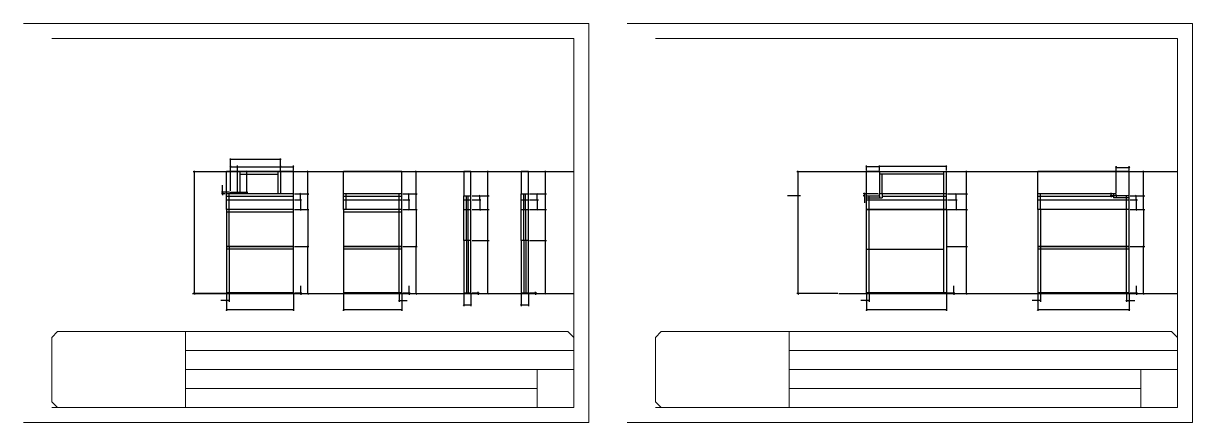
# Model space of a CAD drawing. Header units: metres. Extents: x 2743 to 8983, y 3809 to 4859.
# Drawn here: x 5913 to 8983, y 3809 to 4859 of the extents above; entities that cross this region are included whole.
import ezdxf

# ---------------------------------------------------------------- set-up
doc = ezdxf.new("R2010")
doc.units = ezdxf.units.M
for name, color, linetype in [('COTA', 7, 'Continuous'), ('NIVEL 2° PAV.', 7, 'Continuous'), ('Nível', 7, 'Continuous'), ('Painéis', 7, 'Continuous'), ('SARR_2.2x7', 7, 'Continuous'), ('SARR_EDITAR', 7, 'Continuous'), ('SARRAFO DE PRESSAO', 7, 'Continuous')]:
    doc.layers.add(name, color=color, linetype=linetype)

msp = doc.modelspace()

# ---------------------------------------------------------------- linework, layer by layer
at = {"layer": 'COTA', "color": 0, "lineweight": 25}
for p, q in [((6458.2, 4502), (6455.2, 4499)), ((6458.2, 4483), (6455.2, 4480)), ((6473.2, 4480), (6476.2, 4483)), ((6476.2, 4483), (6473.2, 4480)), ((6586.2, 4499), (6589.2, 4502)), ((6586.2, 4480), (6589.2, 4483)), ((6589.2, 4483), (6586.2, 4480)), ((6620.2, 4480), (6623.2, 4483)), ((8127.7, 4483.4), (8124.7, 4480.4)), ((8161.7, 4483.4), (8158.7, 4480.4)), ((8158.7, 4480.4), (8161.7, 4483.4)), ((8334.7, 4480.4), (8337.7, 4483.4)), ((6500.8, 4467.3), (6497.8, 4470.3)), ((6661, 4467.3), (6658, 4470.3)), ((6945.4, 4467.3), (6942.4, 4470.3)), ((7134, 4467.3), (7131, 4470.3)), ((7284.8, 4467.3), (7281.8, 4470.3)), ((8390.5, 4467.3), (8387.5, 4470.3)), ((8855.4, 4467.3), (8852.4, 4470.3)), ((6434.1, 4416.3), (6437.1, 4413.3)), ((6437.1, 4408.3), (6434.1, 4411.3)), ((6497.8, 4416.3), (6500.8, 4413.3)), ((6658, 4411.3), (6661, 4408.3)), ((6942.4, 4411.3), (6945.4, 4408.3)), ((7131, 4406.3), (7134, 4403.3)), ((7281.8, 4411.3), (7284.8, 4408.3)), ((8387.5, 4411.3), (8390.5, 4408.3)), ((8852.4, 4406.3), (8855.4, 4403.3)), ((6661, 4367.3), (6658, 4370.3)), ((6945.4, 4367.3), (6942.4, 4370.3)), ((7134, 4367.3), (7131, 4370.3)), ((7284.8, 4367.3), (7281.8, 4370.3)), ((8390.5, 4367.3), (8387.5, 4370.3)), ((8855.4, 4367.3), (8852.4, 4370.3)), ((6661, 4270.3), (6658, 4273.3)), ((6658, 4273.3), (6661, 4270.3)), ((6945.4, 4270.3), (6942.4, 4273.3)), ((6942.4, 4273.3), (6945.4, 4270.3)), ((7134, 4286.3), (7131, 4289.3)), ((7131, 4289.3), (7134, 4286.3)), ((7284.8, 4286.3), (7281.8, 4289.3)), ((7281.8, 4289.3), (7284.8, 4286.3)), ((8390.5, 4270.3), (8387.5, 4273.3)), ((8387.5, 4273.3), (8390.5, 4270.3)), ((8855.4, 4270.3), (8852.4, 4273.3)), ((8852.4, 4273.3), (8855.4, 4270.3)), ((6639.4, 4151.3), (6642.4, 4148.3)), ((6642.4, 4146.3), (6639.4, 4149.3)), ((6658, 4149.3), (6661, 4146.3)), ((6923.8, 4151.3), (6926.8, 4148.3)), ((6926.8, 4146.3), (6923.8, 4149.3)), ((6942.4, 4149.3), (6945.4, 4146.3)), ((7105.2, 4151.3), (7108.2, 4148.3)), ((7108.2, 4146.3), (7105.2, 4149.3)), ((7131, 4149.3), (7134, 4146.3)), ((7256, 4151.3), (7259, 4148.3)), ((7259, 4146.3), (7256, 4149.3)), ((7281.8, 4149.3), (7284.8, 4146.3)), ((8353.9, 4151.3), (8356.9, 4148.3)), ((8356.9, 4146.3), (8353.9, 4149.3)), ((8387.5, 4149.3), (8390.5, 4146.3)), ((8833.8, 4151.3), (8836.8, 4148.3)), ((8836.8, 4146.3), (8833.8, 4149.3)), ((8852.4, 4149.3), (8855.4, 4146.3)), ((6447.2, 4130.8), (6444.2, 4127.8)), ((6451.2, 4127.8), (6454.2, 4130.8)), ((6900.6, 4130.8), (6897.6, 4127.8)), ((6904.6, 4127.8), (6907.6, 4130.8)), ((7070.3, 4119.4), (7067.3, 4116.4)), ((7086.3, 4116.4), (7089.3, 4119.4)), ((7221.1, 4119.4), (7218.1, 4116.4)), ((7237.1, 4116.4), (7240.1, 4119.4)), ((8127.7, 4130.8), (8124.7, 4127.8)), ((8131.7, 4127.8), (8134.7, 4130.8)), ((8577.6, 4130.8), (8574.6, 4127.8)), ((8581.6, 4127.8), (8584.6, 4130.8)), ((8810.6, 4130.8), (8807.6, 4127.8)), ((8814.6, 4127.8), (8817.6, 4130.8)), ((6447.2, 4106.7), (6444.2, 4103.7)), ((6620.2, 4103.7), (6623.2, 4106.7)), ((6754.6, 4106.7), (6751.6, 4103.7)), ((6904.6, 4103.7), (6907.6, 4106.7)), ((8127.7, 4106.7), (8124.7, 4103.7)), ((8334.7, 4103.7), (8337.7, 4106.7)), ((8577.6, 4106.7), (8574.6, 4103.7)), ((8814.6, 4103.7), (8817.6, 4106.7))]:
    msp.add_line(p, q, dxfattribs=at)
at = {"layer": 'COTA', "color": 4, "lineweight": 25}
for p, q in [((6456.7, 4471.8), (6456.7, 4503.5)), ((6587.7, 4500.5), (6456.7, 4500.5)), ((6456.7, 4417.8), (6456.7, 4484.5)), ((6474.7, 4471.8), (6474.7, 4484.5)), ((6474.7, 4471.8), (6474.7, 4484.5)), ((6587.7, 4471.8), (6587.7, 4503.5)), ((6587.7, 4471.8), (6587.7, 4484.5)), ((6587.7, 4471.8), (6587.7, 4484.5)), ((6621.7, 4471.8), (6621.7, 4484.5)), ((8126.2, 4471.8), (8126.2, 4484.9)), ((8160.2, 4471.8), (8160.2, 4484.9)), ((8160.2, 4471.8), (8160.2, 4484.9)), ((8336.2, 4471.8), (8336.2, 4484.9)), ((6456.7, 4481.5), (6474.7, 4481.5)), ((6474.7, 4481.5), (6587.7, 4481.5)), ((6477.7, 4468.8), (6502.3, 4468.8)), ((6499.3, 4414.8), (6499.3, 4468.8)), ((6587.7, 4481.5), (6621.7, 4481.5)), ((6624.7, 4468.8), (6662.5, 4468.8)), ((6659.5, 4409.8), (6659.5, 4468.8)), ((6909.1, 4468.8), (6946.9, 4468.8)), ((6943.9, 4409.8), (6943.9, 4468.8)), ((7090.8, 4468.8), (7135.5, 4468.8)), ((7132.5, 4404.8), (7132.5, 4468.8)), ((7241.6, 4468.8), (7286.3, 4468.8)), ((7283.3, 4409.8), (7283.3, 4468.8)), ((8126.2, 4481.9), (8160.2, 4481.9)), ((8336.2, 4481.9), (8160.2, 4481.9)), ((8339.2, 4468.8), (8392, 4468.8)), ((8389, 4409.8), (8389, 4468.8)), ((8819.1, 4468.8), (8856.9, 4468.8)), ((8853.9, 4404.8), (8853.9, 4468.8)), ((6435.6, 4414.8), (6435.6, 4432.9)), ((6453.7, 4414.8), (6432.6, 4414.8)), ((6442.7, 4409.8), (6432.6, 4409.8)), ((6435.6, 4409.8), (6435.6, 4414.8)), ((6435.6, 4409.8), (6435.6, 4406.8)), ((6477.7, 4414.8), (6502.3, 4414.8)), ((6624.7, 4409.8), (6662.5, 4409.8)), ((6909.1, 4409.8), (6946.9, 4409.8)), ((7090.8, 4404.8), (7135.5, 4404.8)), ((7241.6, 4409.8), (7286.3, 4409.8)), ((8339.2, 4409.8), (8392, 4409.8)), ((8819.1, 4404.8), (8856.9, 4404.8)), ((6624.7, 4368.8), (6662.5, 4368.8)), ((6659.5, 4368.8), (6659.5, 4271.8)), ((6909.1, 4368.8), (6946.9, 4368.8)), ((6943.9, 4368.8), (6943.9, 4271.8)), ((7090.8, 4368.8), (7135.5, 4368.8)), ((7132.5, 4287.8), (7132.5, 4368.8)), ((7241.6, 4368.8), (7286.3, 4368.8)), ((7283.3, 4287.8), (7283.3, 4368.8)), ((8339.2, 4368.8), (8392, 4368.8)), ((8389, 4271.8), (8389, 4368.8)), ((8819.1, 4368.8), (8856.9, 4368.8)), ((8853.9, 4368.8), (8853.9, 4271.8)), ((6624.7, 4271.8), (6662.5, 4271.8)), ((6624.7, 4271.8), (6662.5, 4271.8)), ((6659.5, 4147.8), (6659.5, 4271.8)), ((6909.1, 4271.8), (6946.9, 4271.8)), ((6909.1, 4271.8), (6946.9, 4271.8)), ((6943.9, 4147.8), (6943.9, 4271.8)), ((7090.8, 4287.8), (7135.5, 4287.8)), ((7090.8, 4287.8), (7135.5, 4287.8)), ((7132.5, 4147.8), (7132.5, 4287.8)), ((7241.6, 4287.8), (7286.3, 4287.8)), ((7241.6, 4287.8), (7286.3, 4287.8)), ((7283.3, 4147.8), (7283.3, 4287.8)), ((8339.2, 4271.8), (8392, 4271.8)), ((8339.2, 4271.8), (8392, 4271.8)), ((8389, 4147.8), (8389, 4271.8)), ((8819.1, 4271.8), (8856.9, 4271.8)), ((8819.1, 4271.8), (8856.9, 4271.8)), ((8853.9, 4147.8), (8853.9, 4271.8)), ((6445.7, 4146.8), (6445.7, 4102.2)), ((6445.7, 4144.8), (6445.7, 4126.3)), ((6452.7, 4146.8), (6452.7, 4126.3)), ((6621.7, 4146.8), (6621.7, 4102.2)), ((6624.7, 4149.8), (6643.9, 4149.8)), ((6624.7, 4147.8), (6643.9, 4147.8)), ((6624.7, 4147.8), (6662.5, 4147.8)), ((6640.9, 4149.8), (6640.9, 4168.6)), ((6640.9, 4147.8), (6640.9, 4149.8)), ((6640.9, 4147.8), (6640.9, 4144.8)), ((6753.1, 4146.8), (6753.1, 4102.2)), ((6899.1, 4146.8), (6899.1, 4126.3)), ((6906.1, 4146.8), (6906.1, 4102.2)), ((6906.1, 4144.8), (6906.1, 4126.3)), ((6909.1, 4149.8), (6928.3, 4149.8)), ((6909.1, 4147.8), (6928.3, 4147.8)), ((6909.1, 4147.8), (6946.9, 4147.8)), ((6925.3, 4149.8), (6925.3, 4168.6)), ((6925.3, 4147.8), (6925.3, 4149.8)), ((6925.3, 4147.8), (6925.3, 4144.8)), ((7068.8, 4146.8), (7068.8, 4114.9)), ((7087.8, 4146.8), (7087.8, 4114.9)), ((7090.8, 4149.8), (7109.7, 4149.8)), ((7090.8, 4147.8), (7109.7, 4147.8)), ((7090.8, 4147.8), (7135.5, 4147.8)), ((7106.7, 4149.8), (7106.7, 4152.8)), ((7106.7, 4147.8), (7106.7, 4149.8)), ((7106.7, 4147.8), (7106.7, 4144.8)), ((7219.6, 4146.8), (7219.6, 4114.9)), ((7238.6, 4146.8), (7238.6, 4114.9)), ((7241.6, 4149.8), (7260.5, 4149.8)), ((7241.6, 4147.8), (7260.5, 4147.8)), ((7241.6, 4147.8), (7286.3, 4147.8)), ((7257.5, 4149.8), (7257.5, 4152.8)), ((7257.5, 4147.8), (7257.5, 4149.8)), ((7257.5, 4147.8), (7257.5, 4144.8)), ((8126.2, 4146.8), (8126.2, 4102.2)), ((8126.2, 4144.8), (8126.2, 4126.3)), ((8133.2, 4146.8), (8133.2, 4126.3)), ((8336.2, 4146.8), (8336.2, 4102.2)), ((8339.2, 4149.8), (8358.4, 4149.8)), ((8339.2, 4147.8), (8358.4, 4147.8)), ((8339.2, 4147.8), (8392, 4147.8)), ((8355.4, 4149.8), (8355.4, 4168.6)), ((8355.4, 4147.8), (8355.4, 4149.8)), ((8355.4, 4147.8), (8355.4, 4144.8)), ((8576.1, 4146.8), (8576.1, 4102.2)), ((8576.1, 4144.8), (8576.1, 4126.3)), ((8583.1, 4146.8), (8583.1, 4126.3)), ((8809.1, 4146.8), (8809.1, 4126.3)), ((8816.1, 4146.8), (8816.1, 4102.2)), ((8816.1, 4144.8), (8816.1, 4126.3)), ((8819.1, 4149.8), (8838.3, 4149.8)), ((8819.1, 4147.8), (8838.3, 4147.8)), ((8819.1, 4147.8), (8856.9, 4147.8)), ((8835.3, 4149.8), (8835.3, 4168.6)), ((8835.3, 4147.8), (8835.3, 4149.8)), ((8835.3, 4147.8), (8835.3, 4144.8)), ((6445.7, 4129.3), (6430.9, 4129.3)), ((6452.7, 4129.3), (6445.7, 4129.3)), ((6899.1, 4129.3), (6906.1, 4129.3)), ((6906.1, 4129.3), (6920.8, 4129.3)), ((7068.8, 4117.9), (7087.8, 4117.9)), ((7219.6, 4117.9), (7238.6, 4117.9)), ((8126.2, 4129.3), (8111.4, 4129.3)), ((8133.2, 4129.3), (8126.2, 4129.3)), ((8576.1, 4129.3), (8561.3, 4129.3)), ((8583.1, 4129.3), (8576.1, 4129.3)), ((8809.1, 4129.3), (8816.1, 4129.3)), ((8816.1, 4129.3), (8830.8, 4129.3)), ((6621.7, 4105.2), (6445.7, 4105.2)), ((6906.1, 4105.2), (6753.1, 4105.2)), ((8336.2, 4105.2), (8126.2, 4105.2)), ((8816.1, 4105.2), (8576.1, 4105.2))]:
    msp.add_line(p, q, dxfattribs=at)
at = {"layer": 'COTA', "color": 241, "lineweight": 25}
for p, q in [((6474.7, 4468.8), (6445.7, 4468.8)), ((6445.7, 4409.8), (6445.7, 4468.8)), ((6621.7, 4468.8), (6587.7, 4468.8)), ((6621.7, 4409.8), (6621.7, 4468.8)), ((6906.1, 4468.8), (6753.1, 4468.8)), ((6753.1, 4409.8), (6753.1, 4468.8)), ((6906.1, 4409.8), (6906.1, 4468.8)), ((8126.2, 4404.8), (8126.2, 4468.8)), ((8160.2, 4468.8), (8126.2, 4468.8)), ((8816.1, 4468.8), (8576.1, 4468.8)), ((8576.1, 4409.8), (8576.1, 4468.8)), ((8816.1, 4404.8), (8816.1, 4468.8))]:
    msp.add_line(p, q, dxfattribs=at)
for points in [[(7087.8, 4404.8), (7087.8, 4468.8), (7068.8, 4468.8), (7068.8, 4404.8)], [(7238.6, 4409.8), (7238.6, 4468.8), (7219.6, 4468.8), (7219.6, 4409.8)]]:
    msp.add_lwpolyline(points, dxfattribs=at)
at = {"layer": 'NIVEL 2° PAV.', "color": 4, "lineweight": 25}
for p, q in [((6358.7, 4468.8), (6364.9, 4468.8)), ((6361.9, 4147.8), (6361.9, 4468.8)), ((7943.7, 4468.8), (7949.9, 4468.8)), ((7946.9, 4147.8), (7946.9, 4468.8)), ((6466.4, 4147.8), (6358.9, 4147.8)), ((8051.4, 4147.8), (7943.9, 4147.8))]:
    msp.add_line(p, q, dxfattribs=at)
at = {"layer": 'NIVEL 2° PAV.', "color": 0, "lineweight": 25}
for p, q in [((6363.4, 4467.3), (6360.4, 4470.3)), ((7948.4, 4467.3), (7945.4, 4470.3)), ((6360.4, 4149.3), (6363.4, 4146.3)), ((7945.4, 4149.3), (7948.4, 4146.3))]:
    msp.add_line(p, q, dxfattribs=at)
at = {"layer": 'Nível', "color": 4, "lineweight": 25}
for p, q in [((6364.9, 4468.8), (7357.7, 4468.8)), ((7949.9, 4468.8), (8942.7, 4468.8)), ((6357, 4147.8), (7357.7, 4147.8)), ((8054.2, 4147.8), (8942.7, 4147.8))]:
    msp.add_line(p, q, dxfattribs=at)
at = {"layer": 'Painéis', "color": 4, "lineweight": 25}
for p, q in [((8782.1, 4412.8), (8782.1, 4482.8)), ((8816.1, 4471.8), (8816.1, 4482.8)), ((8782.1, 4479.8), (8816.1, 4479.8)), ((6624.7, 4409.8), (6662.5, 4409.8)), ((6624.7, 4409.8), (6643.3, 4409.8)), ((6624.7, 4394.8), (6643.3, 4394.8)), ((6624.7, 4394.8), (6643.3, 4394.8)), ((6640.3, 4394.8), (6640.3, 4409.8)), ((6640.3, 4394.8), (6640.3, 4368.8)), ((6659.5, 4368.8), (6659.5, 4409.8)), ((6909.1, 4409.8), (6946.9, 4409.8)), ((6909.1, 4409.8), (6927.6, 4409.8)), ((6909.1, 4394.8), (6927.6, 4394.8)), ((6909.1, 4394.8), (6927.6, 4394.8)), ((6924.6, 4394.8), (6924.6, 4409.8)), ((6924.6, 4394.8), (6924.6, 4368.8)), ((6943.9, 4368.8), (6943.9, 4409.8)), ((7090.8, 4404.8), (7135.5, 4404.8)), ((7090.8, 4404.8), (7114.2, 4404.8)), ((7090.8, 4394.8), (7114.2, 4394.8)), ((7090.8, 4394.8), (7114.2, 4394.8)), ((7111.2, 4394.8), (7111.2, 4404.8)), ((7111.2, 4394.8), (7111.2, 4368.8)), ((7132.5, 4368.8), (7132.5, 4404.8)), ((7241.6, 4409.8), (7286.3, 4409.8)), ((7241.6, 4409.8), (7265, 4409.8)), ((7241.6, 4394.8), (7265, 4394.8)), ((7241.6, 4394.8), (7265, 4394.8)), ((7262, 4394.8), (7262, 4409.8)), ((7262, 4394.8), (7262, 4368.8)), ((7283.3, 4368.8), (7283.3, 4409.8)), ((8157.2, 4409.8), (8117.9, 4409.8)), ((8123.2, 4404.8), (8117.9, 4404.8)), ((8120.9, 4409.8), (8120.9, 4412.8)), ((8120.9, 4409.8), (8120.9, 4404.8)), ((8120.9, 4404.8), (8120.9, 4386.7)), ((8339.2, 4409.8), (8392, 4409.8)), ((8339.2, 4409.8), (8364.5, 4409.8)), ((8339.2, 4394.8), (8364.5, 4394.8)), ((8339.2, 4394.8), (8364.5, 4394.8)), ((8361.5, 4394.8), (8361.5, 4409.8)), ((8361.5, 4394.8), (8361.5, 4368.8)), ((8389, 4368.8), (8389, 4409.8)), ((8779.1, 4409.8), (8766.3, 4409.8)), ((8779.1, 4404.8), (8766.3, 4404.8)), ((8769.3, 4409.8), (8769.3, 4412.8)), ((8769.3, 4404.8), (8769.3, 4409.8)), ((8769.3, 4404.8), (8769.3, 4401.8)), ((8819.1, 4404.8), (8856.9, 4404.8)), ((8819.1, 4404.8), (8837.7, 4404.8)), ((8819.1, 4394.8), (8837.7, 4394.8)), ((8819.1, 4394.8), (8837.7, 4394.8)), ((8834.7, 4394.8), (8834.7, 4404.8)), ((8834.7, 4394.8), (8834.7, 4368.8)), ((8853.9, 4368.8), (8853.9, 4404.8)), ((6624.7, 4368.8), (6662.5, 4368.8)), ((6624.7, 4368.8), (6643.3, 4368.8)), ((6909.1, 4368.8), (6946.9, 4368.8)), ((6909.1, 4368.8), (6927.6, 4368.8)), ((7090.8, 4368.8), (7135.5, 4368.8)), ((7090.8, 4368.8), (7114.2, 4368.8)), ((7241.6, 4368.8), (7286.3, 4368.8)), ((7241.6, 4368.8), (7265, 4368.8)), ((8339.2, 4368.8), (8392, 4368.8)), ((8339.2, 4368.8), (8364.5, 4368.8)), ((8819.1, 4368.8), (8856.9, 4368.8)), ((8819.1, 4368.8), (8837.7, 4368.8))]:
    msp.add_line(p, q, dxfattribs=at)
at = {"layer": 'Painéis', "color": 200, "lineweight": 25}
for p, q in [((6474.7, 4414.8), (6474.7, 4468.8)), ((6587.7, 4468.8), (6474.7, 4468.8)), ((6587.7, 4468.8), (6587.7, 4409.8)), ((8160.2, 4468.8), (8336.2, 4468.8)), ((8160.2, 4468.8), (8160.2, 4409.8)), ((8336.2, 4409.8), (8336.2, 4468.8)), ((6621.7, 4409.8), (6445.7, 4409.8)), ((6445.7, 4368.8), (6445.7, 4409.8)), ((6445.7, 4394.8), (6621.7, 4394.8)), ((6456.7, 4414.8), (6474.7, 4414.8)), ((6456.7, 4409.8), (6456.7, 4414.8)), ((6621.7, 4368.8), (6621.7, 4409.8)), ((6906.1, 4409.8), (6753.1, 4409.8)), ((6753.1, 4368.8), (6753.1, 4409.8)), ((6753.1, 4394.8), (6906.1, 4394.8)), ((6906.1, 4368.8), (6906.1, 4409.8)), ((7068.8, 4404.8), (7087.8, 4404.8)), ((7068.8, 4368.8), (7068.8, 4404.8)), ((7068.8, 4394.8), (7087.8, 4394.8)), ((7087.8, 4368.8), (7087.8, 4404.8)), ((7219.6, 4409.8), (7238.6, 4409.8)), ((7219.6, 4368.8), (7219.6, 4409.8)), ((7219.6, 4394.8), (7238.6, 4394.8)), ((7238.6, 4368.8), (7238.6, 4409.8)), ((7952.9, 4404.8), (7918.9, 4404.8)), ((8126.2, 4368.8), (8126.2, 4404.8)), ((8126.2, 4404.8), (8160.2, 4404.8)), ((8126.2, 4394.8), (8336.2, 4394.8)), ((8336.2, 4409.8), (8160.2, 4409.8)), ((8160.2, 4404.8), (8160.2, 4409.8)), ((8336.2, 4368.8), (8336.2, 4409.8)), ((8782.1, 4409.8), (8576.1, 4409.8)), ((8576.1, 4368.8), (8576.1, 4409.8)), ((8576.1, 4394.8), (8816.1, 4394.8)), ((8782.1, 4404.8), (8782.1, 4409.8)), ((8816.1, 4404.8), (8782.1, 4404.8)), ((8816.1, 4368.8), (8816.1, 4404.8)), ((6445.7, 4368.8), (6445.7, 4271.8)), ((6621.7, 4368.8), (6445.7, 4368.8)), ((6621.7, 4271.8), (6621.7, 4368.8)), ((6753.1, 4368.8), (6753.1, 4271.8)), ((6906.1, 4368.8), (6753.1, 4368.8)), ((6906.1, 4271.8), (6906.1, 4368.8)), ((7068.8, 4287.8), (7068.8, 4368.8)), ((7068.8, 4368.8), (7087.8, 4368.8)), ((7087.8, 4287.8), (7087.8, 4368.8)), ((7219.6, 4287.8), (7219.6, 4368.8)), ((7219.6, 4368.8), (7238.6, 4368.8)), ((7238.6, 4287.8), (7238.6, 4368.8)), ((8336.2, 4368.8), (8126.2, 4368.8)), ((8126.2, 4368.8), (8336.2, 4368.8)), ((8126.2, 4271.8), (8126.2, 4368.8)), ((8336.2, 4368.8), (8126.2, 4368.8)), ((8336.2, 4368.8), (8336.2, 4271.8)), ((8576.1, 4368.8), (8576.1, 4271.8)), ((8816.1, 4368.8), (8576.1, 4368.8)), ((8816.1, 4271.8), (8816.1, 4368.8)), ((6445.7, 4271.8), (6445.7, 4147.8)), ((6445.7, 4271.8), (6621.7, 4271.8)), ((6621.7, 4271.8), (6445.7, 4271.8)), ((6621.7, 4147.8), (6621.7, 4271.8)), ((6753.1, 4271.8), (6753.1, 4147.8)), ((6753.1, 4271.8), (6906.1, 4271.8)), ((6906.1, 4271.8), (6753.1, 4271.8)), ((6906.1, 4147.8), (6906.1, 4271.8)), ((7068.8, 4287.8), (7068.8, 4149.8)), ((7087.8, 4287.8), (7068.8, 4287.8)), ((7087.8, 4149.8), (7087.8, 4287.8)), ((7219.6, 4287.8), (7219.6, 4149.8)), ((7238.6, 4287.8), (7219.6, 4287.8)), ((7238.6, 4149.8), (7238.6, 4287.8)), ((8126.2, 4147.8), (8126.2, 4271.8)), ((8336.2, 4271.8), (8336.2, 4147.8)), ((8576.1, 4271.8), (8576.1, 4147.8)), ((8576.1, 4271.8), (8816.1, 4271.8)), ((8816.1, 4271.8), (8576.1, 4271.8)), ((8816.1, 4147.8), (8816.1, 4271.8)), ((6445.7, 4149.8), (6621.7, 4149.8)), ((6753.1, 4149.8), (6906.1, 4149.8)), ((7068.8, 4149.8), (7087.8, 4149.8)), ((7219.6, 4149.8), (7238.6, 4149.8)), ((8336.2, 4149.8), (8126.2, 4149.8)), ((8576.1, 4149.8), (8816.1, 4149.8))]:
    msp.add_line(p, q, dxfattribs=at)
at = {"layer": 'Painéis', "color": 0, "lineweight": 25}
for p, q in [((8783.6, 4481.3), (8780.6, 4478.3)), ((8814.6, 4478.3), (8817.6, 4481.3)), ((6641.8, 4408.3), (6638.8, 4411.3)), ((6641.8, 4393.3), (6638.8, 4396.3)), ((6638.8, 4396.3), (6641.8, 4393.3)), ((6661, 4408.3), (6658, 4411.3)), ((6926.1, 4408.3), (6923.1, 4411.3)), ((6926.1, 4393.3), (6923.1, 4396.3)), ((6923.1, 4396.3), (6926.1, 4393.3)), ((6945.4, 4408.3), (6942.4, 4411.3)), ((7112.7, 4403.3), (7109.7, 4406.3)), ((7112.7, 4393.3), (7109.7, 4396.3)), ((7109.7, 4396.3), (7112.7, 4393.3)), ((7134, 4403.3), (7131, 4406.3)), ((7263.5, 4408.3), (7260.5, 4411.3)), ((7263.5, 4393.3), (7260.5, 4396.3)), ((7260.5, 4396.3), (7263.5, 4393.3)), ((7284.8, 4408.3), (7281.8, 4411.3)), ((8119.4, 4411.3), (8122.4, 4408.3)), ((8122.4, 4403.3), (8119.4, 4406.3)), ((8363, 4408.3), (8360, 4411.3)), ((8363, 4393.3), (8360, 4396.3)), ((8360, 4396.3), (8363, 4393.3)), ((8390.5, 4408.3), (8387.5, 4411.3)), ((8767.8, 4411.3), (8770.8, 4408.3)), ((8770.8, 4403.3), (8767.8, 4406.3)), ((8836.2, 4403.3), (8833.2, 4406.3)), ((8836.2, 4393.3), (8833.2, 4396.3)), ((8833.2, 4396.3), (8836.2, 4393.3)), ((8855.4, 4403.3), (8852.4, 4406.3)), ((6638.8, 4370.3), (6641.8, 4367.3)), ((6658, 4370.3), (6661, 4367.3)), ((6923.1, 4370.3), (6926.1, 4367.3)), ((6942.4, 4370.3), (6945.4, 4367.3)), ((7109.7, 4370.3), (7112.7, 4367.3)), ((7131, 4370.3), (7134, 4367.3)), ((7260.5, 4370.3), (7263.5, 4367.3)), ((7281.8, 4370.3), (7284.8, 4367.3)), ((8360, 4370.3), (8363, 4367.3)), ((8387.5, 4370.3), (8390.5, 4367.3)), ((8833.2, 4370.3), (8836.2, 4367.3)), ((8852.4, 4370.3), (8855.4, 4367.3))]:
    msp.add_line(p, q, dxfattribs=at)
at = {"layer": 'Painéis', "color": 200, "lineweight": 25}
for points in [[(6621.7, 4149.8), (6445.7, 4149.8), (6445.7, 4147.8), (6621.7, 4147.8)], [(6906.1, 4149.8), (6753.1, 4149.8), (6753.1, 4147.8), (6906.1, 4147.8)], [(7068.8, 4149.8), (7087.8, 4149.8), (7087.8, 4147.8), (7068.8, 4147.8)], [(7219.6, 4149.8), (7238.6, 4149.8), (7238.6, 4147.8), (7219.6, 4147.8)], [(8126.2, 4149.8), (8336.2, 4149.8), (8336.2, 4147.8), (8126.2, 4147.8)], [(8816.1, 4149.8), (8576.1, 4149.8), (8576.1, 4147.8), (8816.1, 4147.8)]]:
    msp.add_lwpolyline(points, dxfattribs=at)
at = {"layer": 'SARR_2.2x7', "color": 40, "lineweight": 25}
for p, q in [((6481.7, 4414.8), (6481.7, 4468.8)), ((6481.7, 4461.8), (6580.7, 4461.8)), ((6580.7, 4468.8), (6580.7, 4409.8)), ((8329.2, 4461.8), (8160.2, 4461.8)), ((8167.2, 4409.8), (8167.2, 4461.8)), ((8329.2, 4409.8), (8329.2, 4468.8)), ((6621.7, 4402.8), (6445.7, 4402.8)), ((6452.7, 4368.8), (6452.7, 4409.8)), ((6474.7, 4414.8), (6481.7, 4414.8)), ((6906.1, 4402.8), (6753.1, 4402.8)), ((6760.1, 4368.8), (6760.1, 4409.8)), ((6899.1, 4368.8), (6899.1, 4409.8)), ((7075.8, 4368.8), (7075.8, 4404.8)), ((7080.7, 4368.8), (7080.7, 4404.8)), ((7226.6, 4368.8), (7226.6, 4409.8)), ((7231.5, 4368.8), (7231.5, 4409.8)), ((8126.2, 4399.8), (8160.2, 4399.8)), ((8133.2, 4368.8), (8133.2, 4404.8)), ((8160.2, 4404.8), (8160.2, 4399.8)), ((8160.2, 4399.8), (8167.2, 4399.8)), ((8167.2, 4409.8), (8167.2, 4399.8)), ((8336.2, 4402.8), (8167.2, 4402.8)), ((8329.2, 4368.8), (8329.2, 4409.8)), ((8775.1, 4402.8), (8576.1, 4402.8)), ((8583.1, 4368.8), (8583.1, 4409.8)), ((8775.1, 4409.8), (8775.1, 4399.8)), ((8782.1, 4399.8), (8775.1, 4399.8)), ((8782.1, 4404.8), (8782.1, 4399.8)), ((8816.1, 4399.8), (8782.1, 4399.8)), ((8809.1, 4368.8), (8809.1, 4404.8)), ((6621.7, 4361.8), (6445.7, 4361.8)), ((6452.7, 4271.8), (6452.7, 4368.8)), ((6906.1, 4361.8), (6753.1, 4361.8)), ((6899.1, 4271.8), (6899.1, 4368.8)), ((7075.8, 4287.8), (7075.8, 4368.8)), ((7080.8, 4287.8), (7080.8, 4368.8)), ((7226.6, 4287.8), (7226.6, 4368.8)), ((7231.6, 4287.8), (7231.6, 4368.8)), ((8133.2, 4271.8), (8133.2, 4368.8)), ((8329.2, 4271.8), (8329.2, 4368.8)), ((8583.1, 4368.8), (8583.1, 4271.8)), ((8809.1, 4271.8), (8809.1, 4368.8)), ((6452.7, 4271.8), (6452.7, 4147.8)), ((6899.1, 4149.8), (6899.1, 4271.8)), ((7075.8, 4287.8), (7075.8, 4149.8)), ((7080.8, 4287.8), (7080.8, 4149.8)), ((7226.6, 4287.8), (7226.6, 4149.8)), ((7231.6, 4287.8), (7231.6, 4149.8)), ((8133.2, 4149.8), (8133.2, 4271.8)), ((8329.2, 4149.8), (8329.2, 4271.8)), ((8583.1, 4271.8), (8583.1, 4147.8)), ((8809.1, 4149.8), (8809.1, 4271.8)), ((6621.7, 4264.8), (6445.7, 4264.8)), ((6906.1, 4264.8), (6753.1, 4264.8)), ((8126.2, 4264.8), (8329.2, 4264.8)), ((8816.1, 4264.8), (8576.1, 4264.8))]:
    msp.add_line(p, q, dxfattribs=at)
at = {"layer": 'SARR_EDITAR', "color": 141, "lineweight": 25}
for p, q in [((6456.7, 4412.3), (6481.7, 4412.3)), ((6481.7, 4414.8), (6481.7, 4409.8))]:
    msp.add_line(p, q, dxfattribs=at)
at = {"layer": 'SARRAFO DE PRESSAO', "color": 30, "lineweight": 9}
for p, q in [((6338.3, 3848.5), (6338.3, 4047.8)), ((7923.3, 3848.5), (7923.3, 4047.8)), ((6338.3, 3997.9), (7357.7, 3997.9)), ((7923.3, 3997.9), (8942.7, 3997.9)), ((6338.3, 3948.1), (7261.7, 3948.1)), ((7357.7, 3948.1), (7261.7, 3948.1)), ((7261.7, 3948.1), (7261.7, 3848.5)), ((7923.3, 3948.1), (8846.7, 3948.1)), ((8942.7, 3948.1), (8846.7, 3948.1)), ((8846.7, 3948.1), (8846.7, 3848.5)), ((6338.3, 3898.3), (7261.7, 3898.3)), ((7923.3, 3898.3), (8846.7, 3898.3))]:
    msp.add_line(p, q, dxfattribs=at)
at = {"layer": 'SARRAFO DE PRESSAO', "color": 251, "lineweight": 9}
for points in [[(5912.7, 3808.5), (7397.7, 3808.5), (7397.7, 4858.5), (5912.7, 4858.5)], [(7497.7, 3808.5), (8982.7, 3808.5), (8982.7, 4858.5), (7497.7, 4858.5)]]:
    msp.add_lwpolyline(points, dxfattribs=at)
at = {"layer": 'SARRAFO DE PRESSAO', "color": 30, "lineweight": 9}
for points in [[(5987.7, 3848.5), (7357.7, 3848.5), (7357.7, 4818.5), (5987.7, 4818.5)], [(7572.7, 3848.5), (8942.7, 3848.5), (8942.7, 4818.5), (7572.7, 4818.5)], [(7357.7, 3848.5), (7357.7, 4032.8), (7342.7, 4047.8), (6002.7, 4047.8), (5987.7, 4032.8), (5987.7, 3863.5), (6002.7, 3848.5), (7357.7, 3848.5)], [(8942.7, 3848.5), (8942.7, 4032.8), (8927.7, 4047.8), (7587.7, 4047.8), (7572.7, 4032.8), (7572.7, 3863.5), (7587.7, 3848.5), (8942.7, 3848.5)]]:
    msp.add_lwpolyline(points, dxfattribs=at)

doc.saveas('drawing.dxf')
